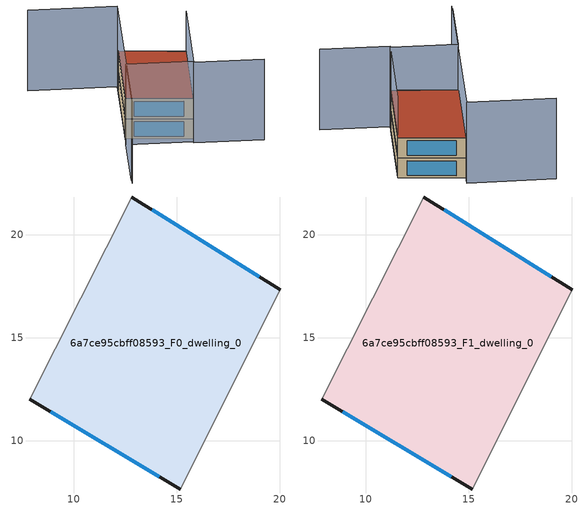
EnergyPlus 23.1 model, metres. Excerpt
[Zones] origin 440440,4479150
6a7ce95cbff08593_F0_dwelling_0
 floor ground (EU_floor_Construction): 20.01,17.33 15.18,7.66 7.89,12.01 12.82,21.83 z0
 wall outside (EU_wall_Construction): 7.89,12.01 15.18,7.66 / 20.01,17.33 12.82,21.83 z0:3
 wall adiabatic (EU_wall_Construction): 15.18,7.66 20.01,17.33 / 12.82,21.83 7.89,12.01 z0:3
 window (EU_Window_Construction): 8.9,11.4 14.17,8.27 / 19.01,17.95 13.82,21.2 z0.42:2.58
6a7ce95cbff08593_F1_dwelling_0
 floor to 6a7ce95cbff08593_F0_dwelling_0 (EU_floor_Construction): 20.01,17.33 15.18,7.66 7.89,12.01 12.82,21.83 z3
 wall outside (EU_wall_Construction): 7.89,12.01 15.18,7.66 / 20.01,17.33 12.82,21.83 z3:6
 wall adiabatic (EU_wall_Construction): 15.18,7.66 20.01,17.33 / 12.82,21.83 7.89,12.01 z3:6
 window (EU_Window_Construction): 8.9,11.4 14.17,8.27 / 19.01,17.95 13.82,21.2 z3.42:5.58
 roof outside (EU_roof_Construction): 15.18,7.66 20.01,17.33 12.82,21.83 7.89,12.01 z6
shading: 3.7,3.64 7.34,10.91 / 7.34,10.91 14.92,7.12 / 3.26,27.72 13.28,22.75 / 13.28,22.75 3.5,3 / 22.65,2.92 14.78,6.86 / 14.78,6.86 20.01,17.33 z0:12
[Building]
EU S2 Campaign: North Axis=0; Terrain=City; Solar Distribution=FullExterior
[Site:Location]
Madrid: Latitude=40.5; Longitude=-3.5; Time Zone=1; Elevation=609
[SizingPeriod:WeatherFileDays]
AnnualSizingPeriod: Begin Month=1; Begin Day of Month=1; End Month=12; End Day of Month=31; Day of Week for Start Day=Monday; Use Weather File Daylight Saving Period=No; Use Weather File Rain and Snow Indicators=No
[MATERIAL]
EU_InternalMass_Material: Roughness=MediumRough; Thickness=0.1; Conductivity=1; Density=1800; Specific Heat=900; Thermal Absorptance=0.9; Solar Absorptance=0.7; Visible Absorptance=0.7
[MATERIAL:NOMASS] Roughness=MediumRough; Thermal Absorptance=0.9; Solar Absorptance=0.7; Visible Absorptance=0.7
Name | Thermal Resistance
EU_wall_NoMass | 1.60022
EU_roof_NoMass | 1.57597
EU_floor_NoMass | 0.470652
[WINDOWMATERIAL:SIMPLEGLAZINGSYSTEM]
EU_Window_SimpleGlazing: UFactor=3.28802; Solar Heat Gain Coefficient=0.85; Visible Transmittance=0.85
[CONSTRUCTION]
EU_wall_Construction: EU_wall_NoMass
EU_roof_Construction: EU_roof_NoMass
EU_floor_Construction: EU_floor_NoMass
EU_Window_Construction: EU_Window_SimpleGlazing
EU_InternalMass_Construction: EU_InternalMass_Material
[ZONE] Type=1; Multiplier=1; Ceiling Height=autocalculate; Volume=276.35; Floor Area=autocalculate; Part of Total Floor Area=Yes
6a7ce95cbff08593_F0_dwelling_0; 6a7ce95cbff08593_F1_dwelling_0
[INTERNALMASS] Construction=EU_InternalMass_Construction; Surface Area=92.1165
Name | Zone or ZoneList
6a7ce95cbff08593_F0_dwelling_0_EU_InternalMass | 6a7ce95cbff08593_F0_dwelling_0
6a7ce95cbff08593_F1_dwelling_0_EU_InternalMass | 6a7ce95cbff08593_F1_dwelling_0
[OTHEREQUIPMENT] Fuel Type=Electricity; Design Level Calculation Method=Watts/Area; Power per Zone Floor Area=1; Fraction Latent=0; Fraction Radiant=0; Fraction Lost=0; Carbon Dioxide Generation Rate=0; EndUse Subcategory=EU_Step8_InternalGains
Name | Zone or ZoneList or Space or SpaceList | Schedule
EU_Step8_InternalGain_6a7ce95cbff08593_F0_dwelling_0_f000 | 6a7ce95cbff08593_F0_dwelling_0 | EU_Step8_GainSchedule_6a7ce95cbff08593_F0_dwelling_0_f000
EU_Step8_InternalGain_6a7ce95cbff08593_F1_dwelling_0_f000 | 6a7ce95cbff08593_F1_dwelling_0 | EU_Step8_GainSchedule_6a7ce95cbff08593_F1_dwelling_0_f000
[ZONEVENTILATION:DESIGNFLOWRATE] Schedule=EU_AlwaysOn; Design Flow Rate Calculation Method=AirChanges/Hour; Air Changes per Hour=0.480704; Ventilation Type=Natural; Fan Pressure Rise=0; Fan Total Efficiency=1; Constant Term Coefficient=1; Temperature Term Coefficient=0; Velocity Term Coefficient=0; Velocity Squared Term Coefficient=0; Minimum Indoor Temperature=-100; Maximum Indoor Temperature=100; Delta Temperature=-100; Minimum Outdoor Temperature=-100; Maximum Outdoor Temperature=100; Maximum Wind Speed=40
Name | Zone or ZoneList or Space or SpaceList
EU_ConstantAir_6a7ce95cbff08593_F0_dwelling_0 | 6a7ce95cbff08593_F0_dwelling_0
EU_ConstantAir_6a7ce95cbff08593_F1_dwelling_0 | 6a7ce95cbff08593_F1_dwelling_0
[HVACTEMPLATE:THERMOSTAT] Constant Heating Setpoint=20; Constant Cooling Setpoint=50
EU_HeatOnly_6a7ce95cbff08593_F0_dwelling_0; EU_HeatOnly_6a7ce95cbff08593_F1_dwelling_0
[HVACTEMPLATE:ZONE:IDEALLOADSAIRSYSTEM] System Availability Schedule=EU_AlwaysOn; Maximum Heating Supply Air Temperature=50; Minimum Cooling Supply Air Temperature=13; Maximum Heating Supply Air Humidity Ratio=0.0156; Minimum Cooling Supply Air Humidity Ratio=0.0077; Heating Limit=NoLimit; Cooling Limit=NoLimit; Heating Availability Schedule=EU_AlwaysOn; Cooling Availability Schedule=EU_CoolingOff; Dehumidification Control Type=ConstantSensibleHeatRatio; Cooling Sensible Heat Ratio=0.7; Dehumidification Setpoint=60; Humidification Control Type=None; Humidification Setpoint=30; Outdoor Air Method=None; Outdoor Air Flow Rate per Person=0.00944; Outdoor Air Flow Rate per Zone Floor Area=0; Outdoor Air Flow Rate per Zone=0; Demand Controlled Ventilation Type=None; Outdoor Air Economizer Type=NoEconomizer; Heat Recovery Type=None; Sensible Heat Recovery Effectiveness=0.7; Latent Heat Recovery Effectiveness=0.65
Name | Template Thermostat
6a7ce95cbff08593_F0_dwelling_0 | EU_HeatOnly_6a7ce95cbff08593_F0_dwelling_0
6a7ce95cbff08593_F1_dwelling_0 | EU_HeatOnly_6a7ce95cbff08593_F1_dwelling_0
[SIZING:ZONE] Zone Cooling Design Supply Air Temperature Input Method=SupplyAirTemperature; Zone Cooling Design Supply Air Temperature=13; Zone Heating Design Supply Air Temperature Input Method=SupplyAirTemperature; Zone Heating Design Supply Air Temperature=50; Zone Cooling Design Supply Air Humidity Ratio=0.008; Zone Heating Design Supply Air Humidity Ratio=0.008; Cooling Design Air Flow Method=DesignDay; Cooling Design Air Flow Rate=0; Cooling Minimum Air Flow per Zone Floor Area=0.000762; Cooling Minimum Air Flow=0; Cooling Minimum Air Flow Fraction=0.2; Heating Design Air Flow Method=DesignDay; Heating Design Air Flow Rate=0; Heating Maximum Air Flow per Zone Floor Area=0.002032; Heating Maximum Air Flow=0.141576; Heating Maximum Air Flow Fraction=0.3; Account for Dedicated Outdoor Air System=No; Dedicated Outdoor Air System Control Strategy=NeutralSupplyAir; Dedicated Outdoor Air Low Setpoint Temperature for Design=autosize; Dedicated Outdoor Air High Setpoint Temperature for Design=autosize; Zone Load Sizing Method=Sensible Load Only No Latent Load; Zone Latent Cooling Design Supply Air Humidity Ratio Input Method=HumidityRatioDifference; Zone Cooling Design Supply Air Humidity Ratio Difference=0.005; Zone Latent Heating Design Supply Air Humidity Ratio Input Method=HumidityRatioDifference; Zone Humidification Design Supply Air Humidity Ratio Difference=0.005
6a7ce95cbff08593_F0_dwelling_0; 6a7ce95cbff08593_F1_dwelling_0
[SCHEDULE:CONSTANT]
Name | Hourly Value
EU_AlwaysOn | 1
EU_CoolingOff | 0
[SCHEDULE:FILE] Column Number=1; Rows to Skip at Top=0; Number of Hours of Data=8760; Column Separator=Comma; Interpolate to Timestep=No; Minutes per Item=60; Adjust Schedule for Daylight Savings=Yes
Name | File
EU_Step8_GainSchedule_6a7ce95cbff08593_F0_dwelling_0_f000 | ../../schedules/6a7ce95cbff08593/6a7ce95cbff08593_F0_dwelling_0_f000_gain.csv
EU_Step8_GainSchedule_6a7ce95cbff08593_F1_dwelling_0_f000 | ../../schedules/6a7ce95cbff08593/6a7ce95cbff08593_F1_dwelling_0_f000_gain.csv
